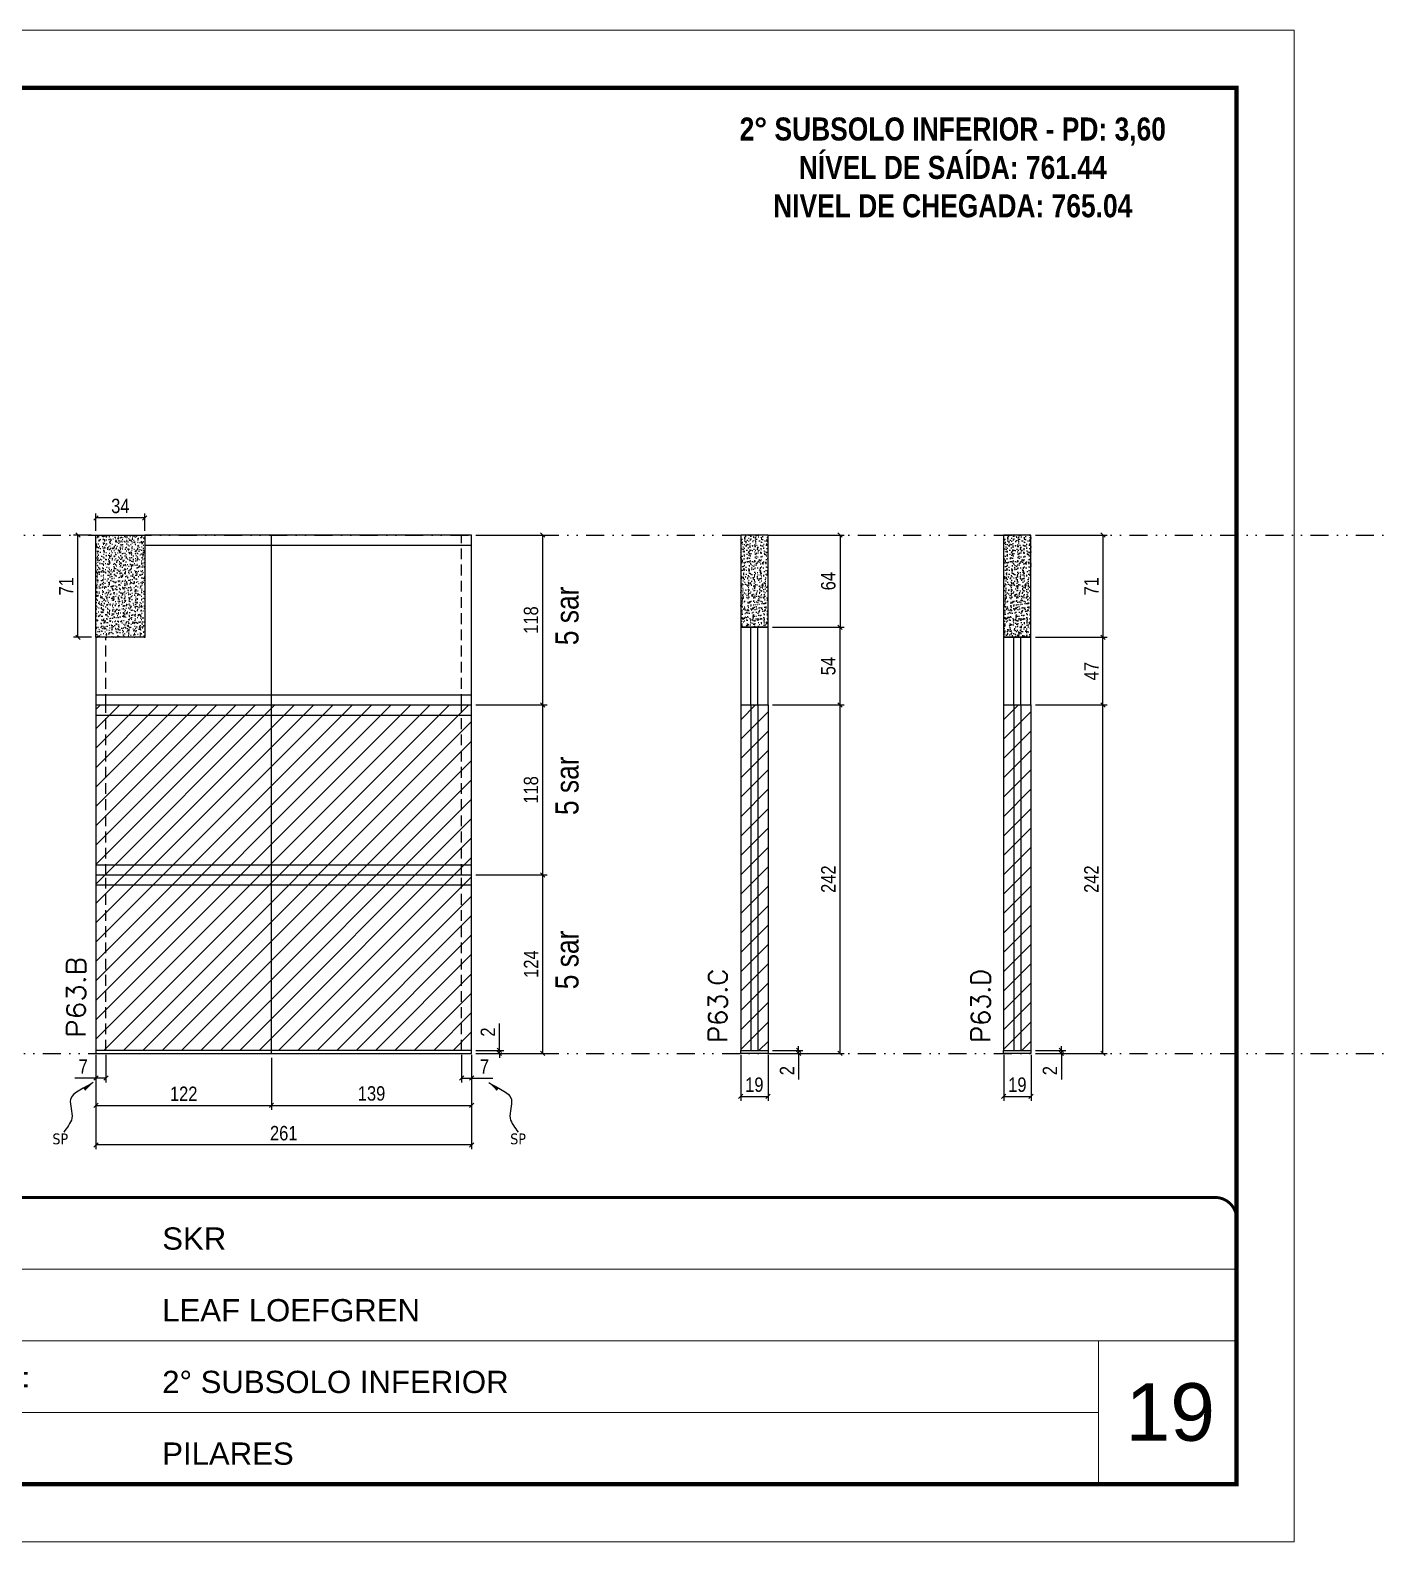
# Model space of a CAD drawing. Extents: x 13513 to 27878, y -21631 to 6985.
# Drawn here: x 18204 to 19142, y 1340 to 2390 of the extents above; entities that cross this region are included whole.
import ezdxf

# ---------------------------------------------------------------- set-up
doc = ezdxf.new("R2010")
doc.units = 0
for name, pattern in [('CONTINUO', [0]), ('DASHED', [0.75, 0.5, -0.25]), ('DIVIDE2', [0.625, 0.25, -0.125, 0, -0.125, 0, -0.125]), ('HIDDEN', [0.375, 0.25, -0.125])]:
    doc.linetypes.add(name, pattern=pattern)
for name, color, linetype, lineweight in [('CARIMBO', 255, 'Continuous', 9), ('Folhas', 255, 'Continuous', 9), ('Hachura', 251, 'Continuous', 9), ('SARRAFO DE PRESSAO', 251, 'DASHED', 9), ('Texto Seção', 7, 'Continuous', 15)]:
    doc.layers.add(name, color=color, linetype=linetype, lineweight=lineweight)
for name, color, linetype in [('COTA', 241, 'Continuous'), ('NOMENCLATURA', 7, 'Continuous'), ('Nível', 160, 'Continuous'), ('Painéis', 200, 'Continuous'), ('SARR_2.2x7', 40, 'Continuous'), ('Sarrafo de Pressão', 42, 'HIDDEN'), ('texto', 7, 'Continuous')]:
    doc.layers.add(name, color=color, linetype=linetype)
doc.styles.add('ARIAL', font='arial.ttf')
doc.styles.add('ARIAL_NARROW', font='ARIALN.TTF', dxfattribs={"height": 0.2})
doc.styles.add('COTA TECNICA', font='techl___.ttf', dxfattribs={"height": 10})
doc.styles.add('COTA TECNICA-50', font='techl___.ttf', dxfattribs={"height": 10})
doc.styles.add('REGUA-120', font='ROMANS.shx', dxfattribs={"height": 15})
doc.styles.add('ROMANC', font='techb___.ttf', dxfattribs={"height": 2.5})
doc.styles.get("Standard").update_dxf_attribs({"font": 'arial.ttf'})
doc.styles.add('Tecnologia', font='')
doc.styles.get('Tecnologia').set_extended_font_data('Forgotten Futurist')
doc.dimstyles.new('COTA PAINEL-50', dxfattribs={"dimtxt": 10, "dimasz": 3, "dimexe": 3, "dimexo": 3, "dimgap": 3, "dimtad": 1, "dimdec": 1, "dimzin": 12, "dimdsep": 46, "dimtxsty": 'COTA TECNICA-50', "dimblk1": 'OBLIQUE', "dimblk2": 'OBLIQUE', "dimsah": 1, "dimcen": 0.9, "dimclrd": 4, "dimclre": 4, "dimclrt": 240, "dimadec": 1, "dimazin": 3, "dimtfac": 1, "dimtdec": 1, "dimtmove": 0, "dimatfit": 3, "dimfxl": 1, "dimtolj": 1, "dimtzin": 12, "dimarcsym": 0})
doc.dimstyles.new('PAINEL', dxfattribs={"dimtxt": 10, "dimasz": 3, "dimexe": 3, "dimexo": 3, "dimgap": 3, "dimtad": 1, "dimdec": 1, "dimzin": 12, "dimdsep": 46, "dimtxsty": 'COTA TECNICA', "dimblk1": 'OBLIQUE', "dimblk2": 'OBLIQUE', "dimsah": 1, "dimcen": 0.9, "dimclrd": 4, "dimclre": 4, "dimclrt": 240, "dimadec": 1, "dimazin": 3, "dimtfac": 1, "dimtdec": 1, "dimtmove": 0, "dimatfit": 3, "dimfxl": 1, "dimtolj": 1, "dimtzin": 12, "dimarcsym": 0})
doc.dimstyles.get("Standard").update_dxf_attribs({"dimtxt": 0.18, "dimasz": 0.18, "dimexe": 0.18, "dimexo": 0.0625, "dimgap": 0.09, "dimtad": 0, "dimtih": 1, "dimtoh": 1, "dimdec": 4, "dimzin": 0, "dimdsep": 46, "dimtxsty": 'Standard', "dimcen": 0.09, "dimadec": 0, "dimazin": 0, "dimtfac": 1, "dimtdec": 4, "dimtofl": 0, "dimtmove": 0, "dimatfit": 3, "dimfxl": 1, "dimtolj": 1, "dimtzin": 0, "dimarcsym": 0})

# ---------------------------------------------------------------- blocks, each defined once
blk = doc.blocks.new('9999999999')
at = {"color": 30, "linetype": 'CONTINUO'}
for p, q in [((98564.6, 34230.2), (98564.6, 34429.4)), ((98564.6, 34379.6), (99584, 34379.6)), ((98564.6, 34329.8), (99488, 34329.8)), ((99584, 34329.8), (99488, 34329.8)), ((99488, 34329.8), (99488, 34230.2)), ((98564.6, 34280), (99488, 34280))]:
    blk.add_line(p, q, dxfattribs=at)
at = {"color": 30, "linetype": 'CONTINUO', "const_width": 2}
blk.add_lwpolyline([(99584, 34230.2), (99584, 34414.4, 0.414214), (99569, 34429.4), (98229, 34429.4, 0.414214), (98214, 34414.4), (98214, 34245.2, 0.414214), (98229, 34230.2), (99584, 34230.2)], format="xyb", dxfattribs=at)
at = {"layer": 'Folhas'}
blk.add_lwpolyline([(98139, 34190.2), (99624, 34190.2), (99624, 35240.2), (98139, 35240.2)], close=True, dxfattribs=at)
at = {"layer": 'Folhas', "color": 30, "const_width": 3}
blk.add_lwpolyline([(98214, 34230.2), (99584, 34230.2), (99584, 35200.2), (98214, 35200.2)], close=True, dxfattribs=at)
at = {"color": 7, "linetype": 'Continuous', "ltscale": 5, "style": 'ARIAL'}
for s, height, p in [('SKR', 15.48, (98837.7, 34393.1)), ('LEAF LOEFGREN', 15.483, (98837.7, 34343.3)), ('2° SUBSOLO INFERIOR', 15.483, (98837.7, 34293.5)), ('NOVA SISTEMAS CONSTRUTIVOS', 11.059, (98263.2, 34267.2)), ('PILARES', 15.48, (98837.7, 34243.7))]:
    blk.add_text(s, height=height, dxfattribs=at).set_placement(p)
at = {"layer": 'Folhas', "color": 7, "style": 'Tecnologia', "width": 1.5}
for s, p in [('CLIENTE:', (98573.7, 34397.2)), ('OBRA:', (98573.7, 34347.3)), ('PAVIMENTO:', (98573.7, 34297.5)), ('PROJETO:', (98573.7, 34247.7))]:
    blk.add_text(s, height=14, dxfattribs=at).set_placement(p)
blk = doc.blocks.new('_Oblique')
at = {"color": 0, "linetype": 'ByBlock', "lineweight": -2}
blk.add_line((-0.5, -0.5), (0.5, 0.5), dxfattribs=at)
blk = doc.blocks.new('*D1384')
at = {"layer": 'COTA', "color": 4, "lineweight": -2, "transparency": 16777216}
for p, q in [((18249.6, 1678.7), (18249.6, 1613.1)), ((18510.6, 1678.7), (18510.6, 1613.1)), ((18510.6, 1616.1), (18249.6, 1616.1))]:
    blk.add_line(p, q, dxfattribs=at)
at = {"layer": 'Defpoints', "color": 0, "transparency": 16777216}
for p in [(18249.6, 1681.7), (18510.6, 1681.7), (18249.6, 1616.1)]:
    blk.add_point(p, dxfattribs=at)
at = {"layer": 'COTA', "color": 4, "lineweight": -2, "transparency": 16777216, "xscale": 3, "yscale": 3, "zscale": 3, "rotation": 180}
blk.add_blockref('_Oblique', (18249.6, 1616.1), dxfattribs=at)
at = {"layer": 'COTA', "color": 4, "lineweight": -2, "transparency": 16777216, "xscale": 3, "yscale": 3, "zscale": 3}
blk.add_blockref('_Oblique', (18510.6, 1616.1), dxfattribs=at)
at = {"layer": 'COTA', "color": 240, "transparency": 16777216, "insert": (18380.1, 1624.2), "char_height": 10, "attachment_point": 5, "style": 'COTA TECNICA'}
blk.add_mtext('\\A1;261', dxfattribs=at)
blk = doc.blocks.new('*D1385')
at = {"layer": 'COTA', "color": 4, "lineweight": -2, "transparency": 16777216}
for p, q in [((18503.6, 1678.7), (18503.6, 1659.5)), ((18510.6, 1676.7), (18510.6, 1659.5)), ((18503.6, 1662.5), (18510.6, 1662.5)), ((18510.6, 1662.5), (18525.4, 1662.5))]:
    blk.add_line(p, q, dxfattribs=at)
at = {"layer": 'Defpoints', "color": 0, "transparency": 16777216}
for p in [(18503.6, 1681.7), (18510.6, 1679.7), (18510.6, 1662.5)]:
    blk.add_point(p, dxfattribs=at)
at = {"layer": 'COTA', "color": 4, "lineweight": -2, "transparency": 16777216, "xscale": 3, "yscale": 3, "zscale": 3, "rotation": 180}
blk.add_blockref('_Oblique', (18503.6, 1662.5), dxfattribs=at)
at = {"layer": 'COTA', "color": 4, "lineweight": -2, "transparency": 16777216, "xscale": 3, "yscale": 3, "zscale": 3}
blk.add_blockref('_Oblique', (18510.6, 1662.5), dxfattribs=at)
at = {"layer": 'COTA', "color": 240, "transparency": 16777216, "insert": (18519.5, 1670.5), "char_height": 10, "attachment_point": 5, "style": 'COTA TECNICA-50'}
blk.add_mtext('\\A1;7', dxfattribs=at)
blk = doc.blocks.new('*D1386')
at = {"layer": 'COTA', "color": 4, "lineweight": -2, "transparency": 16777216}
for p, q in [((18249.6, 1676.7), (18249.6, 1659.5)), ((18256.6, 1678.7), (18256.6, 1659.5)), ((18249.6, 1662.5), (18234.9, 1662.5)), ((18256.6, 1662.5), (18249.6, 1662.5))]:
    blk.add_line(p, q, dxfattribs=at)
at = {"layer": 'Defpoints', "color": 0, "transparency": 16777216}
for p in [(18256.6, 1681.7), (18249.6, 1679.7), (18249.6, 1662.5)]:
    blk.add_point(p, dxfattribs=at)
at = {"layer": 'COTA', "color": 4, "lineweight": -2, "transparency": 16777216, "xscale": 3, "yscale": 3, "zscale": 3, "rotation": 180}
blk.add_blockref('_Oblique', (18249.6, 1662.5), dxfattribs=at)
at = {"layer": 'COTA', "color": 4, "lineweight": -2, "transparency": 16777216, "xscale": 3, "yscale": 3, "zscale": 3}
blk.add_blockref('_Oblique', (18256.6, 1662.5), dxfattribs=at)
at = {"layer": 'COTA', "color": 240, "transparency": 16777216, "insert": (18240.8, 1670.5), "char_height": 10, "attachment_point": 5, "style": 'COTA TECNICA-50'}
blk.add_mtext('\\A1;7', dxfattribs=at)
blk = doc.blocks.new('*D1387')
at = {"layer": 'COTA', "color": 4, "lineweight": -2, "transparency": 16777216}
for p, q in [((18529.9, 1681.7), (18529.9, 1700.5)), ((18513.6, 1681.7), (18532.9, 1681.7)), ((18529.9, 1679.7), (18529.9, 1681.7)), ((18513.6, 1679.7), (18532.9, 1679.7)), ((18529.9, 1679.7), (18529.9, 1676.7))]:
    blk.add_line(p, q, dxfattribs=at)
at = {"layer": 'Defpoints', "color": 0, "transparency": 16777216}
for p in [(18510.6, 1681.7), (18510.6, 1679.7), (18529.9, 1679.7)]:
    blk.add_point(p, dxfattribs=at)
at = {"layer": 'COTA', "color": 4, "lineweight": -2, "transparency": 16777216, "xscale": 3, "yscale": 3, "zscale": 3}
for p, rotation in [((18529.9, 1681.7), 270), ((18529.9, 1679.7), 90)]:
    blk.add_blockref('_Oblique', p, dxfattribs=dict(at, rotation=rotation))
at = {"layer": 'COTA', "color": 240, "transparency": 16777216, "insert": (18521.9, 1694.5), "char_height": 10, "attachment_point": 5, "rotation": 90, "style": 'COTA TECNICA-50'}
blk.add_mtext('\\A1;2', dxfattribs=at)
blk = doc.blocks.new('*D1388')
at = {"layer": 'COTA', "color": 4, "lineweight": -2, "transparency": 16777216}
for p, q in [((18513.6, 1921.7), (18563, 1921.7)), ((18560, 1803.7), (18560, 1921.7)), ((18513.6, 1803.7), (18563, 1803.7))]:
    blk.add_line(p, q, dxfattribs=at)
at = {"layer": 'Defpoints', "color": 0, "transparency": 16777216}
for p in [(18510.6, 1921.7), (18560, 1921.7), (18510.6, 1803.7)]:
    blk.add_point(p, dxfattribs=at)
at = {"layer": 'COTA', "color": 4, "lineweight": -2, "transparency": 16777216, "xscale": 3, "yscale": 3, "zscale": 3}
for p, rotation in [((18560, 1921.7), 90), ((18560, 1803.7), 270)]:
    blk.add_blockref('_Oblique', p, dxfattribs=dict(at, rotation=rotation))
at = {"layer": 'COTA', "color": 240, "transparency": 16777216, "insert": (18551.9, 1862.7), "char_height": 10, "attachment_point": 5, "rotation": 90, "style": 'COTA TECNICA-50'}
blk.add_mtext('\\A1;118', dxfattribs=at)
blk = doc.blocks.new('*D1395')
at = {"layer": 'COTA', "color": 4, "linetype": 'ByBlock', "lineweight": -2, "transparency": 16777216}
for p, q in [((18513.6, 1803.7), (18563, 1803.7)), ((18560, 1679.7), (18560, 1803.7)), ((18513.6, 1679.7), (18563, 1679.7))]:
    blk.add_line(p, q, dxfattribs=at)
at = {"layer": 'Defpoints', "color": 0, "linetype": 'ByBlock', "transparency": 16777216}
for p in [(18510.6, 1803.7), (18560, 1803.7), (18510.6, 1679.7)]:
    blk.add_point(p, dxfattribs=at)
at = {"layer": 'COTA', "color": 4, "linetype": 'ByBlock', "lineweight": -2, "transparency": 16777216, "xscale": 3, "yscale": 3, "zscale": 3}
for p, rotation in [((18560, 1803.7), 90), ((18560, 1679.7), 270)]:
    blk.add_blockref('_Oblique', p, dxfattribs=dict(at, rotation=rotation))
at = {"layer": 'COTA', "color": 240, "linetype": 'ByBlock', "transparency": 16777216, "insert": (18551.9, 1741.7), "char_height": 10, "attachment_point": 5, "rotation": 90, "style": 'COTA TECNICA'}
blk.add_mtext('\\A1;124', dxfattribs=at)
blk = doc.blocks.new('*D1396')
at = {"layer": 'COTA', "color": 4, "linetype": 'ByBlock', "lineweight": -2, "transparency": 16777216}
for p, q in [((18513.6, 1803.7), (18563, 1803.7)), ((18560, 1679.7), (18560, 1803.7)), ((18513.6, 1679.7), (18563, 1679.7))]:
    blk.add_line(p, q, dxfattribs=at)
at = {"layer": 'Defpoints', "color": 0, "linetype": 'ByBlock', "transparency": 16777216}
for p in [(18510.6, 1803.7), (18560, 1803.7), (18510.6, 1679.7)]:
    blk.add_point(p, dxfattribs=at)
at = {"layer": 'COTA', "color": 4, "linetype": 'ByBlock', "lineweight": -2, "transparency": 16777216, "xscale": 3, "yscale": 3, "zscale": 3}
for p, rotation in [((18560, 1803.7), 90), ((18560, 1679.7), 270)]:
    blk.add_blockref('_Oblique', p, dxfattribs=dict(at, rotation=rotation))
at = {"layer": 'COTA', "color": 240, "linetype": 'ByBlock', "transparency": 16777216, "insert": (18551.9, 1741.7), "char_height": 10, "attachment_point": 5, "rotation": 90, "style": 'COTA TECNICA'}
blk.add_mtext('\\A1;124', dxfattribs=at)
blk = doc.blocks.new('*D1397')
at = {"layer": 'COTA', "color": 4, "lineweight": -2, "transparency": 16777216}
for p, q in [((18371.6, 1676.7), (18371.6, 1640.5)), ((18510.6, 1676.7), (18510.6, 1640.5)), ((18371.6, 1643.5), (18510.6, 1643.5))]:
    blk.add_line(p, q, dxfattribs=at)
at = {"layer": 'Defpoints', "color": 0, "transparency": 16777216}
for p in [(18371.6, 1679.7), (18510.6, 1679.7), (18510.6, 1643.5)]:
    blk.add_point(p, dxfattribs=at)
at = {"layer": 'COTA', "color": 4, "lineweight": -2, "transparency": 16777216, "xscale": 3, "yscale": 3, "zscale": 3, "rotation": 180}
blk.add_blockref('_Oblique', (18371.6, 1643.5), dxfattribs=at)
at = {"layer": 'COTA', "color": 4, "lineweight": -2, "transparency": 16777216, "xscale": 3, "yscale": 3, "zscale": 3}
blk.add_blockref('_Oblique', (18510.6, 1643.5), dxfattribs=at)
at = {"layer": 'COTA', "color": 240, "transparency": 16777216, "insert": (18441.1, 1651.8), "char_height": 10, "attachment_point": 5, "style": 'COTA TECNICA'}
blk.add_mtext('\\A1;139', dxfattribs=at)
blk = doc.blocks.new('*D1398')
at = {"layer": 'COTA', "color": 4, "lineweight": -2, "transparency": 16777216}
for p, q in [((18249.6, 1676.7), (18249.6, 1640.5)), ((18371.6, 1676.7), (18371.6, 1640.5)), ((18249.6, 1643.5), (18371.6, 1643.5))]:
    blk.add_line(p, q, dxfattribs=at)
at = {"layer": 'Defpoints', "color": 0, "transparency": 16777216}
for p in [(18249.6, 1679.7), (18371.6, 1679.7), (18371.6, 1643.5)]:
    blk.add_point(p, dxfattribs=at)
at = {"layer": 'COTA', "color": 4, "lineweight": -2, "transparency": 16777216, "xscale": 3, "yscale": 3, "zscale": 3, "rotation": 180}
blk.add_blockref('_Oblique', (18249.6, 1643.5), dxfattribs=at)
at = {"layer": 'COTA', "color": 4, "lineweight": -2, "transparency": 16777216, "xscale": 3, "yscale": 3, "zscale": 3}
blk.add_blockref('_Oblique', (18371.6, 1643.5), dxfattribs=at)
at = {"layer": 'COTA', "color": 240, "transparency": 16777216, "insert": (18310.6, 1651.6), "char_height": 10, "attachment_point": 5, "style": 'COTA TECNICA'}
blk.add_mtext('\\A1;122', dxfattribs=at)
blk = doc.blocks.new('*D1389')
at = {"layer": 'COTA', "color": 4, "lineweight": -2, "transparency": 16777216}
for p, q in [((18697.5, 1678.7), (18697.5, 1646.8)), ((18716.5, 1678.7), (18716.5, 1646.8)), ((18697.5, 1649.8), (18716.5, 1649.8))]:
    blk.add_line(p, q, dxfattribs=at)
at = {"layer": 'Defpoints', "color": 0, "transparency": 16777216}
for p in [(18697.5, 1681.7), (18716.5, 1681.7), (18716.5, 1649.8)]:
    blk.add_point(p, dxfattribs=at)
at = {"layer": 'COTA', "color": 4, "lineweight": -2, "transparency": 16777216, "xscale": 3, "yscale": 3, "zscale": 3, "rotation": 180}
blk.add_blockref('_Oblique', (18697.5, 1649.8), dxfattribs=at)
at = {"layer": 'COTA', "color": 4, "lineweight": -2, "transparency": 16777216, "xscale": 3, "yscale": 3, "zscale": 3}
blk.add_blockref('_Oblique', (18716.5, 1649.8), dxfattribs=at)
at = {"layer": 'COTA', "color": 240, "transparency": 16777216, "insert": (18707, 1657.9), "char_height": 10, "attachment_point": 5, "style": 'COTA TECNICA'}
blk.add_mtext('\\A1;19', dxfattribs=at)
blk = doc.blocks.new('*D1378')
at = {"layer": 'COTA', "color": 4, "lineweight": -2, "transparency": 16777216}
for p, q in [((18719.5, 1681.7), (18740.7, 1681.7)), ((18737.7, 1681.7), (18737.7, 1684.7)), ((18737.7, 1681.7), (18737.7, 1679.7)), ((18719.5, 1679.7), (18740.7, 1679.7)), ((18737.7, 1679.7), (18737.7, 1661.6))]:
    blk.add_line(p, q, dxfattribs=at)
at = {"layer": 'Defpoints', "color": 0, "transparency": 16777216}
for p in [(18716.5, 1681.7), (18737.7, 1681.7), (18716.5, 1679.7)]:
    blk.add_point(p, dxfattribs=at)
at = {"layer": 'COTA', "color": 4, "lineweight": -2, "transparency": 16777216, "xscale": 3, "yscale": 3, "zscale": 3}
for p, rotation in [((18737.7, 1681.7), 270), ((18737.7, 1679.7), 90)]:
    blk.add_blockref('_Oblique', p, dxfattribs=dict(at, rotation=rotation))
at = {"layer": 'COTA', "color": 240, "transparency": 16777216, "insert": (18729.7, 1667.7), "char_height": 10, "attachment_point": 5, "rotation": 90, "style": 'COTA TECNICA-50'}
blk.add_mtext('\\A1;2', dxfattribs=at)
blk = doc.blocks.new('*D1390')
at = {"layer": 'COTA', "color": 4, "linetype": 'ByBlock', "lineweight": -2, "transparency": 16777216}
for p, q in [((18719.5, 2039.7), (18769.5, 2039.7)), ((18766.5, 2039.7), (18766.5, 1975.7)), ((18719.5, 1975.7), (18769.5, 1975.7))]:
    blk.add_line(p, q, dxfattribs=at)
at = {"layer": 'Defpoints', "color": 0, "linetype": 'ByBlock', "transparency": 16777216}
for p in [(18716.5, 2039.7), (18716.5, 1975.7), (18766.5, 1975.7)]:
    blk.add_point(p, dxfattribs=at)
at = {"layer": 'COTA', "color": 4, "linetype": 'ByBlock', "lineweight": -2, "transparency": 16777216, "xscale": 3, "yscale": 3, "zscale": 3}
for p, rotation in [((18766.5, 2039.7), 90), ((18766.5, 1975.7), 270)]:
    blk.add_blockref('_Oblique', p, dxfattribs=dict(at, rotation=rotation))
at = {"layer": 'COTA', "color": 240, "linetype": 'ByBlock', "transparency": 16777216, "insert": (18758.4, 2007.7), "char_height": 10, "attachment_point": 5, "rotation": 90, "style": 'COTA TECNICA'}
blk.add_mtext('\\A1;64', dxfattribs=at)
blk = doc.blocks.new('*D1379')
at = {"layer": 'COTA', "color": 4, "lineweight": -2, "transparency": 16777216}
for p, q in [((18719.5, 1921.7), (18769.5, 1921.7)), ((18766.5, 1679.7), (18766.5, 1921.7)), ((18719.5, 1679.7), (18769.5, 1679.7))]:
    blk.add_line(p, q, dxfattribs=at)
at = {"layer": 'Defpoints', "color": 0, "transparency": 16777216}
for p in [(18716.5, 1921.7), (18766.5, 1921.7), (18716.5, 1679.7)]:
    blk.add_point(p, dxfattribs=at)
at = {"layer": 'COTA', "color": 4, "lineweight": -2, "transparency": 16777216, "xscale": 3, "yscale": 3, "zscale": 3}
for p, rotation in [((18766.5, 1921.7), 90), ((18766.5, 1679.7), 270)]:
    blk.add_blockref('_Oblique', p, dxfattribs=dict(at, rotation=rotation))
at = {"layer": 'COTA', "color": 240, "transparency": 16777216, "insert": (18758.4, 1800.7), "char_height": 10, "attachment_point": 5, "rotation": 90, "style": 'COTA TECNICA-50'}
blk.add_mtext('\\A1;242', dxfattribs=at)
blk = doc.blocks.new('*D1405')
at = {"layer": 'COTA', "color": 4, "lineweight": -2, "transparency": 16777216}
for p, q in [((18513.6, 2039.7), (18563, 2039.7)), ((18560, 1921.7), (18560, 2039.7)), ((18513.6, 1921.7), (18563, 1921.7))]:
    blk.add_line(p, q, dxfattribs=at)
at = {"layer": 'Defpoints', "color": 0, "transparency": 16777216}
for p in [(18510.6, 2039.7), (18560, 2039.7), (18510.6, 1921.7)]:
    blk.add_point(p, dxfattribs=at)
at = {"layer": 'COTA', "color": 4, "lineweight": -2, "transparency": 16777216, "xscale": 3, "yscale": 3, "zscale": 3}
for p, rotation in [((18560, 2039.7), 90), ((18560, 1921.7), 270)]:
    blk.add_blockref('_Oblique', p, dxfattribs=dict(at, rotation=rotation))
at = {"layer": 'COTA', "color": 240, "transparency": 16777216, "insert": (18551.9, 1980.7), "char_height": 10, "attachment_point": 5, "rotation": 90, "style": 'COTA TECNICA'}
blk.add_mtext('\\A1;118', dxfattribs=at)
blk = doc.blocks.new('*D1406')
at = {"layer": 'COTA', "color": 4, "lineweight": -2, "transparency": 16777216}
for p, q in [((18246.6, 2039.7), (18234.1, 2039.7)), ((18237.1, 1968.7), (18237.1, 2039.7)), ((18246.6, 1968.7), (18234.1, 1968.7))]:
    blk.add_line(p, q, dxfattribs=at)
at = {"layer": 'Defpoints', "color": 0, "transparency": 16777216}
for p in [(18237.1, 2039.7), (18249.6, 2039.7), (18249.6, 1968.7)]:
    blk.add_point(p, dxfattribs=at)
at = {"layer": 'COTA', "color": 4, "lineweight": -2, "transparency": 16777216, "xscale": 3, "yscale": 3, "zscale": 3}
for p, rotation in [((18237.1, 2039.7), 90), ((18237.1, 1968.7), 270)]:
    blk.add_blockref('_Oblique', p, dxfattribs=dict(at, rotation=rotation))
at = {"layer": 'COTA', "color": 240, "transparency": 16777216, "insert": (18229, 2004.2), "char_height": 10, "attachment_point": 5, "rotation": 90, "style": 'COTA TECNICA'}
blk.add_mtext('\\A1;71', dxfattribs=at)
blk = doc.blocks.new('*D1407')
at = {"layer": 'COTA', "color": 4, "lineweight": -2, "transparency": 16777216}
for p, q in [((18249.6, 2042.7), (18249.6, 2054.7)), ((18283.6, 2051.7), (18249.6, 2051.7)), ((18283.6, 2042.7), (18283.6, 2054.7))]:
    blk.add_line(p, q, dxfattribs=at)
at = {"layer": 'Defpoints', "color": 0, "transparency": 16777216}
for p in [(18249.6, 2051.7), (18249.6, 2039.7), (18283.6, 2039.7)]:
    blk.add_point(p, dxfattribs=at)
at = {"layer": 'COTA', "color": 4, "lineweight": -2, "transparency": 16777216, "xscale": 3, "yscale": 3, "zscale": 3, "rotation": 180}
blk.add_blockref('_Oblique', (18249.6, 2051.7), dxfattribs=at)
at = {"layer": 'COTA', "color": 4, "lineweight": -2, "transparency": 16777216, "xscale": 3, "yscale": 3, "zscale": 3}
blk.add_blockref('_Oblique', (18283.6, 2051.7), dxfattribs=at)
at = {"layer": 'COTA', "color": 240, "transparency": 16777216, "insert": (18266.6, 2059.9), "char_height": 10, "attachment_point": 5, "style": 'COTA TECNICA'}
blk.add_mtext('\\A1;34', dxfattribs=at)
blk = doc.blocks.new('*D1408')
at = {"layer": 'COTA', "color": 4, "lineweight": -2, "transparency": 16777216}
for p, q in [((18719.5, 1975.7), (18769.5, 1975.7)), ((18766.5, 1921.7), (18766.5, 1975.7)), ((18719.5, 1921.7), (18769.5, 1921.7))]:
    blk.add_line(p, q, dxfattribs=at)
at = {"layer": 'Defpoints', "color": 0, "transparency": 16777216}
for p in [(18716.5, 1975.7), (18766.5, 1975.7), (18716.5, 1921.7)]:
    blk.add_point(p, dxfattribs=at)
at = {"layer": 'COTA', "color": 4, "lineweight": -2, "transparency": 16777216, "xscale": 3, "yscale": 3, "zscale": 3}
for p, rotation in [((18766.5, 1975.7), 90), ((18766.5, 1921.7), 270)]:
    blk.add_blockref('_Oblique', p, dxfattribs=dict(at, rotation=rotation))
at = {"layer": 'COTA', "color": 240, "transparency": 16777216, "insert": (18758.4, 1948.7), "char_height": 10, "attachment_point": 5, "rotation": 90, "style": 'COTA TECNICA'}
blk.add_mtext('\\A1;54', dxfattribs=at)
blk = doc.blocks.new('*D1409')
at = {"layer": 'COTA', "color": 4, "lineweight": -2, "transparency": 16777216}
for p, q in [((18880.2, 1678.7), (18880.2, 1646.8)), ((18899.2, 1678.7), (18899.2, 1646.8)), ((18880.2, 1649.8), (18899.2, 1649.8))]:
    blk.add_line(p, q, dxfattribs=at)
at = {"layer": 'Defpoints', "color": 0, "transparency": 16777216}
for p in [(18880.2, 1681.7), (18899.2, 1681.7), (18899.2, 1649.8)]:
    blk.add_point(p, dxfattribs=at)
at = {"layer": 'COTA', "color": 4, "lineweight": -2, "transparency": 16777216, "xscale": 3, "yscale": 3, "zscale": 3, "rotation": 180}
blk.add_blockref('_Oblique', (18880.2, 1649.8), dxfattribs=at)
at = {"layer": 'COTA', "color": 4, "lineweight": -2, "transparency": 16777216, "xscale": 3, "yscale": 3, "zscale": 3}
blk.add_blockref('_Oblique', (18899.2, 1649.8), dxfattribs=at)
at = {"layer": 'COTA', "color": 240, "transparency": 16777216, "insert": (18889.7, 1657.9), "char_height": 10, "attachment_point": 5, "style": 'COTA TECNICA'}
blk.add_mtext('\\A1;19', dxfattribs=at)
blk = doc.blocks.new('*D1410')
at = {"layer": 'COTA', "color": 4, "lineweight": -2, "transparency": 16777216}
for p, q in [((18902.2, 1681.7), (18923.3, 1681.7)), ((18920.3, 1681.7), (18920.3, 1684.7)), ((18920.3, 1681.7), (18920.3, 1679.7)), ((18902.2, 1679.7), (18923.3, 1679.7)), ((18920.3, 1679.7), (18920.3, 1661.6))]:
    blk.add_line(p, q, dxfattribs=at)
at = {"layer": 'Defpoints', "color": 0, "transparency": 16777216}
for p in [(18899.2, 1681.7), (18920.3, 1681.7), (18899.2, 1679.7)]:
    blk.add_point(p, dxfattribs=at)
at = {"layer": 'COTA', "color": 4, "lineweight": -2, "transparency": 16777216, "xscale": 3, "yscale": 3, "zscale": 3}
for p, rotation in [((18920.3, 1681.7), 270), ((18920.3, 1679.7), 90)]:
    blk.add_blockref('_Oblique', p, dxfattribs=dict(at, rotation=rotation))
at = {"layer": 'COTA', "color": 240, "transparency": 16777216, "insert": (18912.3, 1667.7), "char_height": 10, "attachment_point": 5, "rotation": 90, "style": 'COTA TECNICA-50'}
blk.add_mtext('\\A1;2', dxfattribs=at)
blk = doc.blocks.new('*D1412')
at = {"layer": 'COTA', "color": 4, "linetype": 'ByBlock', "lineweight": -2, "transparency": 16777216}
for p, q in [((18902.2, 2039.7), (18952.1, 2039.7)), ((18949.1, 2039.7), (18949.1, 1968.7)), ((18902.2, 1968.7), (18952.1, 1968.7))]:
    blk.add_line(p, q, dxfattribs=at)
at = {"layer": 'Defpoints', "color": 0, "linetype": 'ByBlock', "transparency": 16777216}
for p in [(18899.2, 2039.7), (18899.2, 1968.7), (18949.1, 1968.7)]:
    blk.add_point(p, dxfattribs=at)
at = {"layer": 'COTA', "color": 4, "linetype": 'ByBlock', "lineweight": -2, "transparency": 16777216, "xscale": 3, "yscale": 3, "zscale": 3}
for p, rotation in [((18949.1, 2039.7), 90), ((18949.1, 1968.7), 270)]:
    blk.add_blockref('_Oblique', p, dxfattribs=dict(at, rotation=rotation))
at = {"layer": 'COTA', "color": 240, "linetype": 'ByBlock', "transparency": 16777216, "insert": (18941.1, 2004.2), "char_height": 10, "attachment_point": 5, "rotation": 90, "style": 'COTA TECNICA'}
blk.add_mtext('\\A1;71', dxfattribs=at)
blk = doc.blocks.new('*D1411')
at = {"layer": 'COTA', "color": 4, "lineweight": -2, "transparency": 16777216}
for p, q in [((18902.2, 1921.7), (18952.1, 1921.7)), ((18949.1, 1679.7), (18949.1, 1921.7)), ((18902.2, 1679.7), (18952.1, 1679.7))]:
    blk.add_line(p, q, dxfattribs=at)
at = {"layer": 'Defpoints', "color": 0, "transparency": 16777216}
for p in [(18899.2, 1921.7), (18949.1, 1921.7), (18899.2, 1679.7)]:
    blk.add_point(p, dxfattribs=at)
at = {"layer": 'COTA', "color": 4, "lineweight": -2, "transparency": 16777216, "xscale": 3, "yscale": 3, "zscale": 3}
for p, rotation in [((18949.1, 1921.7), 90), ((18949.1, 1679.7), 270)]:
    blk.add_blockref('_Oblique', p, dxfattribs=dict(at, rotation=rotation))
at = {"layer": 'COTA', "color": 240, "transparency": 16777216, "insert": (18941.1, 1800.7), "char_height": 10, "attachment_point": 5, "rotation": 90, "style": 'COTA TECNICA-50'}
blk.add_mtext('\\A1;242', dxfattribs=at)
blk = doc.blocks.new('*D1413')
at = {"layer": 'COTA', "color": 4, "lineweight": -2, "transparency": 16777216}
for p, q in [((18902.2, 1968.7), (18952.1, 1968.7)), ((18949.1, 1921.7), (18949.1, 1968.7)), ((18902.2, 1921.7), (18952.1, 1921.7))]:
    blk.add_line(p, q, dxfattribs=at)
at = {"layer": 'Defpoints', "color": 0, "transparency": 16777216}
for p in [(18899.2, 1968.7), (18949.1, 1968.7), (18899.2, 1921.7)]:
    blk.add_point(p, dxfattribs=at)
at = {"layer": 'COTA', "color": 4, "lineweight": -2, "transparency": 16777216, "xscale": 3, "yscale": 3, "zscale": 3}
for p, rotation in [((18949.1, 1968.7), 90), ((18949.1, 1921.7), 270)]:
    blk.add_blockref('_Oblique', p, dxfattribs=dict(at, rotation=rotation))
at = {"layer": 'COTA', "color": 240, "transparency": 16777216, "insert": (18941.1, 1945.2), "char_height": 10, "attachment_point": 5, "rotation": 90, "style": 'COTA TECNICA'}
blk.add_mtext('\\A1;47', dxfattribs=at)

msp = doc.modelspace()

# ---------------------------------------------------------------- hatches: boundary and pattern name
at = {"layer": 'COTA'}
h = msp.add_hatch(dxfattribs=at)
h.set_pattern_fill('AR-CONC', color=256, scale=0.03)
h.set_pattern_definition([(50, (-168.9724, 0), (5.4655401, -0.4781726), [0.5715, -6.2865]), (355, (-168.9724, 0), (-1.0573026, 5.7317054), [0.4572, -5.0292175]), (100.451445, (-168.517, -0.04), (4.4082374, 5.2535326), [0.4857003, -5.3427073]), (46.1842, (-168.9724, 1.524), (8.1323712, -1.2612698), [0.85725, -9.42975]), (96.63556, (-168.295, 1.419), (7.122124, 7.4227837), [0.7285507, -8.0140682]), (351.18415, (-168.972, 1.524), (7.122124, 7.4227837), [0.685799, -7.543792]), (21, (-168.2104, 1.143), (4.5484317, -3.067956), [0.5715, -6.2865]), (326, (-168.2104, 1.143), (1.8540609, 5.525639), [0.4572, -5.0292]), (71.451445, (-167.8313, 0.8873), (6.4024926, 2.457683), [0.4857003, -5.3426981]), (37.5, (-168.9724, 0), (0.0926581, 2.53665117), [0, -4.96824, 0, -5.1054, 0, -5.04825]), (7.5, (-168.9724, 0), (2.00458988, 3.00541724), [0, -2.91084, 0, -4.85394, 0, -1.92405]), (327.5, (-170.6716, 0), (4.06771786, -0.17186232), [0, -1.905, 0, -5.9436, 0, -7.8867]), (317.5, (-171.4336, 0), (4.44387544, 0.7627947), [0, -2.4765, 0, -3.94716, 0, -5.6007])])
h.paths.add_polyline_path([(18249.63, 1968.71), (18283.63, 1968.71), (18283.63, 2039.71), (18249.63, 2039.71)])
h = msp.add_hatch(dxfattribs=at)
h.set_pattern_fill('AR-CONC', color=256, scale=0.03)
h.set_pattern_definition([(50, (3014.649, -2273.15), (5.4655401, -0.4781726), [0.5715, -6.2865]), (355, (3014.649, -2273.15), (-1.0573026, 5.7317054), [0.4572, -5.0292175]), (100.451445, (3015.1047, -2273.19), (4.4082374, 5.2535326), [0.4857003, -5.3427073]), (46.1842, (3014.649, -2271.626), (8.1323712, -1.2612698), [0.85725, -9.42975]), (96.63556, (3015.327, -2271.731), (7.122124, 7.4227837), [0.7285507, -8.0140682]), (351.18415, (3014.649, -2271.626), (7.122124, 7.4227837), [0.685799, -7.543792]), (21, (3015.411, -2272.007), (4.5484317, -3.067956), [0.5715, -6.2865]), (326, (3015.411, -2272.007), (1.8540609, 5.525639), [0.4572, -5.0292]), (71.451445, (3015.79, -2272.263), (6.4024926, 2.457683), [0.4857003, -5.3426981]), (37.5, (3014.6492, -2273.1502), (0.0926581, 2.53665117), [0, -4.96824, 0, -5.1054, 0, -5.04825]), (7.5, (3014.6492, -2273.1502), (2.00458988, 3.00541724), [0, -2.91084, 0, -4.85394, 0, -1.92405]), (327.5, (3012.95, -2273.1502), (4.06771786, -0.17186232), [0, -1.905, 0, -5.9436, 0, -7.8867]), (317.5, (3012.188, -2273.1502), (4.44387544, 0.7627947), [0, -2.4765, 0, -3.94716, 0, -5.6007])])
h.paths.add_polyline_path([(18716.51, 2039.71), (18697.51, 2039.71), (18697.51, 1975.71), (18716.51, 1975.71)])
h = msp.add_hatch(dxfattribs=at)
h.set_pattern_fill('AR-CONC', color=256, scale=0.03)
h.set_pattern_definition([(50, (3197.2866, -2273.15), (5.4655401, -0.4781726), [0.5715, -6.2865]), (355, (3197.2866, -2273.15), (-1.0573026, 5.7317054), [0.4572, -5.0292175]), (100.451445, (3197.742, -2273.19), (4.4082374, 5.2535326), [0.4857003, -5.3427073]), (46.1842, (3197.2866, -2271.626), (8.1323712, -1.2612698), [0.85725, -9.42975]), (96.63556, (3197.964, -2271.731), (7.122124, 7.4227837), [0.7285507, -8.0140682]), (351.18415, (3197.287, -2271.626), (7.122124, 7.4227837), [0.685799, -7.543792]), (21, (3198.0486, -2272.007), (4.5484317, -3.067956), [0.5715, -6.2865]), (326, (3198.0486, -2272.007), (1.8540609, 5.525639), [0.4572, -5.0292]), (71.451445, (3198.4277, -2272.263), (6.4024926, 2.457683), [0.4857003, -5.3426981]), (37.5, (3197.2866, -2273.1502), (0.0926581, 2.53665117), [0, -4.96824, 0, -5.1054, 0, -5.04825]), (7.5, (3197.2866, -2273.1502), (2.00458988, 3.00541724), [0, -2.91084, 0, -4.85394, 0, -1.92405]), (327.5, (3195.5874, -2273.1502), (4.06771786, -0.17186232), [0, -1.905, 0, -5.9436, 0, -7.8867]), (317.5, (3194.8254, -2273.1502), (4.44387544, 0.7627947), [0, -2.4765, 0, -3.94716, 0, -5.6007])])
h.paths.add_polyline_path([(18899.15, 2039.71), (18880.15, 2039.71), (18880.15, 1968.71), (18899.15, 1968.71)])
at = {"layer": 'Hachura', "linetype": 'ByBlock'}
h = msp.add_hatch(dxfattribs=at)
h.set_pattern_fill('ANSI31', color=256, scale=3)
h.set_pattern_definition([(45, (368.667, 0), (-6.735192, 6.735192), [])])
h.paths.add_polyline_path([(18249.63, 1921.71), (18249.63, 1803.71), (18371.63, 1803.71), (18371.63, 1921.71)])
h.paths.add_polyline_path([(18371.63, 1921.71), (18371.63, 1803.71), (18510.63, 1803.71), (18510.63, 1921.71)])
h.paths.add_polyline_path([(18371.63, 1803.71), (18371.63, 1681.71), (18510.63, 1681.71), (18510.63, 1803.71)])
h.paths.add_polyline_path([(18249.63, 1803.71), (18249.63, 1681.71), (18371.63, 1681.71), (18371.63, 1803.71)])
h = msp.add_hatch(dxfattribs=at)
h.set_pattern_fill('ANSI31', color=256, scale=3)
h.set_pattern_definition([(45, (15.4105, 0), (-6.735192, 6.735192), [])])
h.paths.add_polyline_path([(18716.51, 1921.71), (18697.51, 1921.71), (18697.51, 1681.71), (18716.51, 1681.71)])
h = msp.add_hatch(dxfattribs=at)
h.set_pattern_fill('ANSI31', color=256, scale=3)
h.set_pattern_definition([(45, (198.048, 0), (-6.735192, 6.735192), [])])
h.paths.add_polyline_path([(18899.15, 1921.71), (18880.15, 1921.71), (18880.15, 1681.71), (18899.15, 1681.71)])

# ---------------------------------------------------------------- linework, layer by layer
at = {"layer": 'COTA'}
for p, q in [((18249.63, 1968.71), (18249.63, 2039.71)), ((18249.63, 2039.71), (18283.63, 2039.71))]:
    msp.add_line(p, q, dxfattribs=at)
at = {"layer": 'COTA', "linetype": 'ByBlock'}
for points in [[(18697.51, 1975.71), (18716.51, 1975.71), (18716.51, 2039.71), (18697.51, 2039.71)], [(18880.15, 1968.71), (18899.15, 1968.71), (18899.15, 2039.71), (18880.15, 2039.71)]]:
    msp.add_lwpolyline(points, close=True, dxfattribs=at)
at = {"layer": 'Nível', "color": 4, "linetype": 'DIVIDE2', "ltscale": 50}
for p, q in [((13526.77, 2039.71), (21431.15, 2039.71)), ((13526.77, 1679.71), (21531.15, 1679.71))]:
    msp.add_line(p, q, dxfattribs=at)
at = {"layer": 'Painéis'}
for p, q in [((18510.63, 2039.71), (18283.63, 2039.71)), ((18283.63, 2039.71), (18283.63, 1968.71)), ((18371.63, 1679.71), (18371.63, 2039.71)), ((18510.63, 1681.71), (18510.63, 2039.71)), ((18249.63, 1968.71), (18249.63, 1681.71)), ((18283.63, 1968.71), (18249.63, 1968.71)), ((18249.63, 1921.71), (18510.63, 1921.71)), ((18697.51, 1921.71), (18697.51, 1681.71)), ((18716.51, 1921.71), (18716.51, 1681.71)), ((18880.15, 1921.71), (18880.15, 1681.71)), ((18899.15, 1921.71), (18899.15, 1681.71)), ((18249.63, 1803.71), (18510.63, 1803.71)), ((18697.51, 1681.71), (18716.51, 1681.71)), ((18697.51, 1681.71), (18716.51, 1681.71)), ((18697.51, 1679.71), (18697.51, 1681.71)), ((18716.51, 1681.71), (18716.51, 1679.71)), ((18880.15, 1681.71), (18899.15, 1681.71)), ((18880.15, 1681.71), (18899.15, 1681.71)), ((18880.15, 1679.71), (18880.15, 1681.71)), ((18899.15, 1681.71), (18899.15, 1679.71)), ((18716.51, 1679.71), (18697.51, 1679.71)), ((18899.15, 1679.71), (18880.15, 1679.71))]:
    msp.add_line(p, q, dxfattribs=at)
for points in [[(18697.51, 1921.71), (18716.51, 1921.71), (18716.51, 1975.71), (18697.51, 1975.71)], [(18880.15, 1921.71), (18899.15, 1921.71), (18899.15, 1968.71), (18880.15, 1968.71)], [(18510.63, 1681.71), (18249.63, 1681.71), (18249.63, 1679.71), (18510.63, 1679.71)]]:
    msp.add_lwpolyline(points, close=True, dxfattribs=at)
at = {"layer": 'SARR_2.2x7'}
for p, q in [((18283.63, 2032.71), (18510.63, 2032.71)), ((18704.51, 1921.71), (18704.51, 1975.71)), ((18709.51, 1921.71), (18709.51, 1975.71)), ((18887.15, 1921.71), (18887.15, 1968.71)), ((18892.15, 1921.71), (18892.15, 1968.71)), ((18249.63, 1928.71), (18510.63, 1928.71)), ((18704.51, 1921.71), (18704.51, 1681.71)), ((18709.51, 1921.71), (18709.51, 1681.71)), ((18887.15, 1921.71), (18887.15, 1681.71)), ((18892.15, 1921.71), (18892.15, 1681.71)), ((18249.63, 1914.71), (18510.63, 1914.71)), ((18249.63, 1810.71), (18510.63, 1810.71)), ((18249.63, 1796.71), (18510.63, 1796.71))]:
    msp.add_line(p, q, dxfattribs=at)
at = {"layer": 'Sarrafo de Pressão', "ltscale": 30}
for p, q in [((18503.63, 1921.71), (18503.63, 2039.71)), ((18256.63, 1921.71), (18256.63, 1968.71)), ((18256.63, 1803.71), (18256.63, 1921.71)), ((18503.63, 1803.71), (18503.63, 1921.71)), ((18256.63, 1681.71), (18256.63, 1803.71)), ((18503.63, 1681.71), (18503.63, 1803.71))]:
    msp.add_line(p, q, dxfattribs=at)

# ---------------------------------------------------------------- block references
at = {"layer": 'SARRAFO DE PRESSAO', "color": 6, "linetype": 'ByBlock'}
msp.add_blockref('9999999999', (-80542.01, -32849.78), dxfattribs=at)

# ---------------------------------------------------------------- texts
at = {"layer": 'CARIMBO', "style": 'ARIAL'}
msp.add_text('19', height=40, dxfattribs=at).set_placement((18964.83, 1410.57))
at = {"layer": 'NOMENCLATURA', "style": 'ARIAL_NARROW'}
for p in [(18584.87, 1963.23), (18584.87, 1845.23), (18584.87, 1724.23)]:
    msp.add_text('5 sar', height=16, rotation=90, dxfattribs=at).set_placement(p)
at = {"layer": 'NOMENCLATURA', "color": 2, "insert": (18844.81, 2356.49), "char_height": 16, "attachment_point": 2, "style": 'ROMANC'}
msp.add_mtext_dynamic_manual_height_columns('\\P2° SUBSOLO INFERIOR - PD: 3,60\\PNÍVEL DE SAÍDA: 761.44\\PNIVEL DE CHEGADA: 765.04', width=432.3511, gutter_width=1, heights=[0], dxfattribs=at)
at = {"layer": 'texto', "color": 0, "char_height": 7.5, "attachment_point": 5}
for insert in [(18224.85, 1620.22), (18542.88, 1620.22)]:
    msp.add_mtext('{\\fTahoma|b0|i0|c0|p34;\\C4;SP}', dxfattribs=dict(at, insert=insert))
at = {"layer": 'Texto Seção', "style": 'REGUA-120', "width": 1.1}
msp.add_text('P63.B', height=13, rotation=90, dxfattribs=at).set_placement((18242.38, 1690.47))
at = {"layer": 'Texto Seção', "char_height": 13, "width": 370.6998, "attachment_point": 7, "rotation": 90, "style": 'REGUA-120'}
for s, insert in [('P63.C', (18688.06, 1687.12)), ('P63.D', (18870.7, 1687.12))]:
    msp.add_mtext(s, dxfattribs=dict(at, insert=insert))

# ---------------------------------------------------------------- dimensions: what is measured, and where the dimension line sits
at = {"layer": 'COTA'}
for base, p1, p2, dimstyle, picture, middle in [((18249.63, 2051.67), (18283.63, 2039.71), (18249.63, 2039.71), 'PAINEL', '*D1407', (18266.63, 2059.89)), ((18510.63, 1662.47), (18503.63, 1681.71), (18510.63, 1679.71), 'COTA PAINEL-50', '*D1385', (18519.49, 1670.54)), ((18371.63, 1643.53), (18249.63, 1679.71), (18371.63, 1679.71), 'PAINEL', '*D1398', (18310.63, 1651.59))]:
    dim = msp.add_linear_dim(base=base, p1=p1, p2=p2, dimstyle=dimstyle, dxfattribs=at)
    dim.commit()
    dim.dimension.update_dxf_attribs({"geometry": picture, "text_midpoint": middle})
for base, p1, p2, angle, dimstyle, picture, middle in [((18237.07, 2039.71), (18249.63, 1968.71), (18249.63, 2039.71), 90, 'PAINEL', '*D1406', (18228.99, 2004.21)), ((18560, 2039.71), (18510.63, 1921.71), (18510.63, 2039.71), 90, 'PAINEL', '*D1405', (18551.9, 1980.71)), ((18766.5, 1975.71), (18716.51, 1921.71), (18716.51, 1975.71), 90, 'PAINEL', '*D1408', (18758.39, 1948.71)), ((18949.14, 1968.71), (18899.15, 1921.71), (18899.15, 1968.71), 90, 'PAINEL', '*D1413', (18941.07, 1945.21)), ((18560, 1921.71), (18510.63, 1803.71), (18510.63, 1921.71), 90, 'COTA PAINEL-50', '*D1388', (18551.9, 1862.71)), ((18766.5, 1921.71), (18716.51, 1679.71), (18716.51, 1921.71), 90, 'COTA PAINEL-50', '*D1379', (18758.43, 1800.71)), ((18949.14, 1921.71), (18899.15, 1679.71), (18899.15, 1921.71), 90, 'COTA PAINEL-50', '*D1411', (18941.07, 1800.71)), ((18249.63, 1662.47), (18256.63, 1681.71), (18249.63, 1679.71), 180, 'COTA PAINEL-50', '*D1386', (18240.76, 1670.54))]:
    dim = msp.add_linear_dim(base=base, p1=p1, p2=p2, angle=angle, dimstyle=dimstyle, dxfattribs=at)
    dim.commit()
    dim.dimension.update_dxf_attribs({"geometry": picture, "text_midpoint": middle})
at = {"layer": 'COTA', "linetype": 'ByBlock'}
for base, p1, p2, picture, middle in [((18766.5, 1975.71), (18716.51, 2039.71), (18716.51, 1975.71), '*D1390', (18758.4, 2007.71)), ((18949.14, 1968.71), (18899.15, 2039.71), (18899.15, 1968.71), '*D1412', (18941.07, 2004.21))]:
    dim = msp.add_linear_dim(base=base, p1=p1, p2=p2, angle=90, dimstyle='PAINEL', dxfattribs=at)
    dim.commit()
    dim.dimension.update_dxf_attribs({"geometry": picture, "text_midpoint": middle})
for picture in ['*D1395', '*D1396']:
    dim = msp.add_aligned_dim(p1=(18510.63, 1679.71), p2=(18510.63, 1803.71), distance=-49.37, dimstyle='PAINEL', dxfattribs=at)
    dim.commit()
    dim.dimension.update_dxf_attribs({"geometry": picture, "text_midpoint": (18551.92, 1741.71)})
at = {"layer": 'COTA'}
for base, p1, p2, picture, middle in [((18529.89, 1679.71), (18510.63, 1681.71), (18510.63, 1679.71), '*D1387', (18529.89, 1694.46)), ((18737.71, 1681.71), (18716.51, 1679.71), (18716.51, 1681.71), '*D1378', (18737.71, 1667.65)), ((18920.34, 1681.71), (18899.15, 1679.71), (18899.15, 1681.71), '*D1410', (18920.34, 1667.65))]:
    dim = msp.add_linear_dim(base=base, p1=p1, p2=p2, angle=90, dimstyle='COTA PAINEL-50', dxfattribs=at)
    dim.commit()
    dim.dimension.update_dxf_attribs({"geometry": picture, "text_midpoint": middle, "dimtype": 160})
dim = msp.add_linear_dim(base=(18249.63, 1616.09), p1=(18510.63, 1681.71), p2=(18249.63, 1681.71), angle=180, dimstyle='PAINEL', override={"dimarcsym": 2}, dxfattribs=at)
dim.commit()
dim.dimension.update_dxf_attribs({"geometry": '*D1384', "text_midpoint": (18380.13, 1624.19)})
for base, p1, p2, override, picture, middle in [((18716.51, 1649.82), (18697.51, 1681.71), (18716.51, 1681.71), {"dimarcsym": 2}, '*D1389', (18707.01, 1657.9)), ((18899.15, 1649.82), (18880.15, 1681.71), (18899.15, 1681.71), {"dimarcsym": 2}, '*D1409', (18889.65, 1657.9)), ((18510.63, 1643.53), (18371.63, 1679.71), (18510.63, 1679.71), {"dimtmove": 1}, '*D1397', (18441.13, 1651.78))]:
    dim = msp.add_linear_dim(base=base, p1=p1, p2=p2, dimstyle='PAINEL', override=override, dxfattribs=at)
    dim.commit()
    dim.dimension.update_dxf_attribs({"geometry": picture, "text_midpoint": middle})

# ---------------------------------------------------------------- leaders
at = {"layer": 'COTA', "path_type": 1}
for points in [[(18247.8, 1659.53), (18232.02, 1647.69), (18232.94, 1634.69), (18227.39, 1624.91)], [(18522.46, 1659.53), (18538.24, 1647.69), (18537.32, 1634.69), (18542.87, 1624.91)]]:
    msp.add_leader(points, dimstyle='Standard', override={"dimasz": 8}, dxfattribs=at)

doc.saveas('drawing.dxf')
